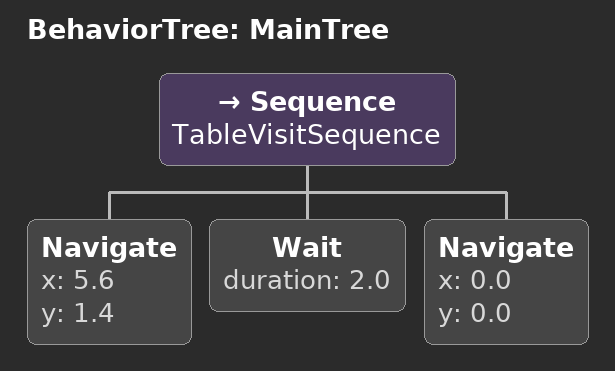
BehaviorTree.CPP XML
<?xml version="1.0" ?>
<root main_tree_to_execute="MainTree">
    <BehaviorTree ID="MainTree">
        <Sequence name="TableVisitSequence">
            <Navigate x="5.6" y="1.4"/>
            <Wait duration="2.0"/>
            <Navigate x="0.0" y="0.0"/>
        </Sequence>
    </BehaviorTree>
</root>
